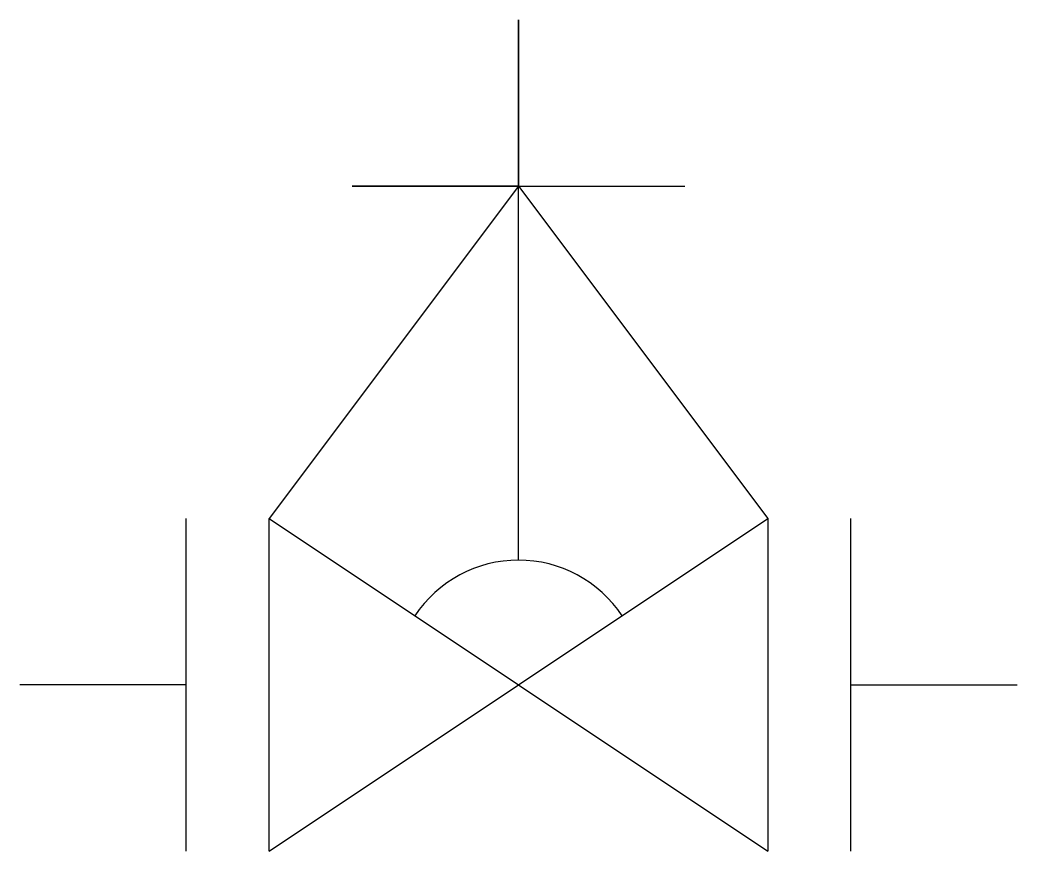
# Model space of a CAD drawing. Extents: x -6 to 6, y -2 to 8.
import ezdxf

# ---------------------------------------------------------------- set-up
doc = ezdxf.new("R2010")
doc.units = 0
doc.header["$LTSCALE"] = 1.2
doc.header["$MEASUREMENT"] = 0
doc.linetypes.add('DASHED2', pattern=[9.525, 6.35, -3.175])
doc.layers.get('0').update_dxf_attribs({"linetype": 'CONTINUOUS'})
doc.layers.add('LAYER1', color=7, linetype='DASHED2')

msp = doc.modelspace()

# ---------------------------------------------------------------- linework, layer by layer
for p, q in [((-4, -2), (-4, 2)), ((-3, -2), (3, 2)), ((-3, 2), (3, -2)), ((-3, -2), (-3, 2)), ((3, 2), (3, -2)), ((4, -2), (4, 2)), ((-4, 0), (-6, 0)), ((4, 0), (6, 0))]:
    msp.add_line(p, q)
at = {"ltscale": 0.25}
msp.add_arc((0, 0), 1.5, 33.6901, 146.3099, dxfattribs=at)
at = {"layer": 'LAYER1', "linetype": 'DASHED2'}
for p, q in [((0, 1.5), (0, 8)), ((0, 8), (0, 6)), ((0, 6), (-3, 2)), ((-2, 6), (2, 6)), ((0, 6), (-2, 6)), ((0, 6), (3, 2))]:
    msp.add_line(p, q, dxfattribs=at)

doc.saveas('drawing.dxf')
